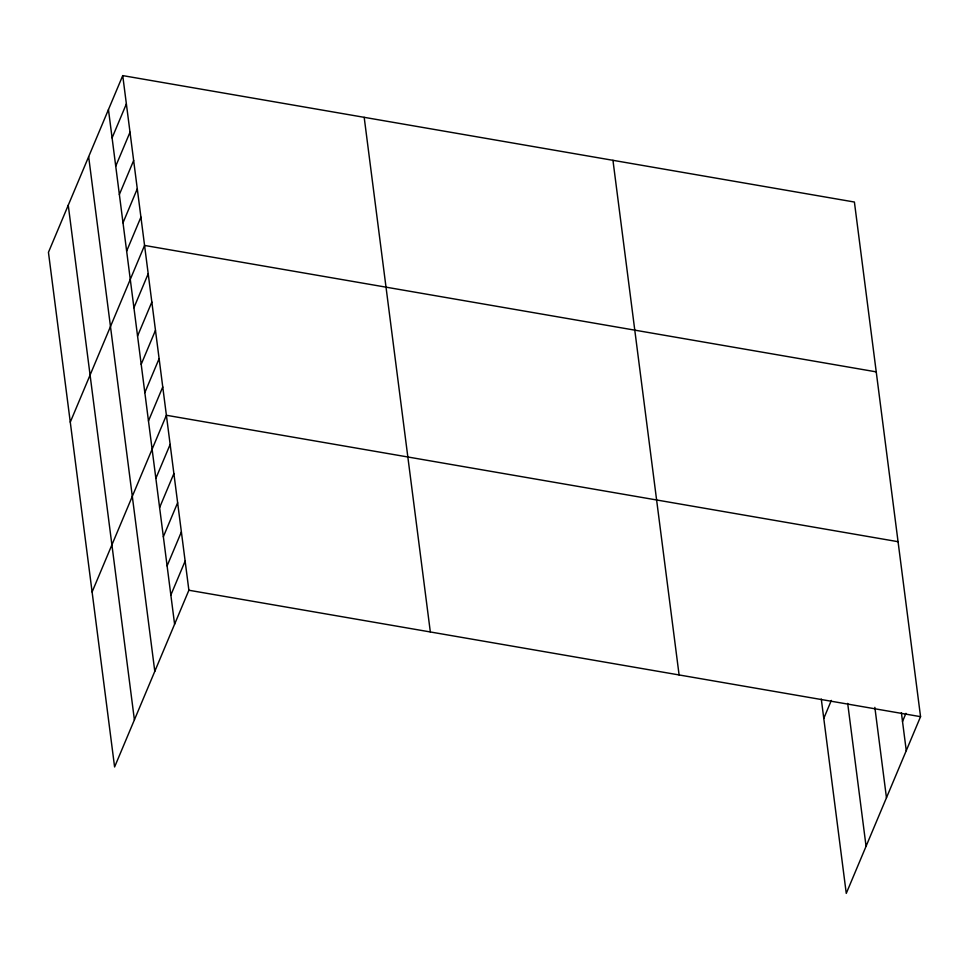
<?xml version="1.0" encoding="UTF-8"?>
<svg xmlns="http://www.w3.org/2000/svg" width="969" height="969" viewBox="0 0 969 969"><rect width="100%" height="100%" fill="white"/><g stroke="black" fill="none" stroke-linecap="round" stroke-linejoin="round"><path stroke-width="1.45" d="M122.736 75.606L48.45 252.328L114.596 766.964L188.882 590.242L122.736 75.606L854.404 202.036L920.55 716.672L846.264 893.394L821.288 699.049M112.089 137.901L126.37 103.913M115.723 166.208L130.016 132.22M119.369 194.503L133.649 160.527M123.002 222.809L137.283 188.822M126.636 251.116L140.929 217.129M70.277 422.157L144.563 245.436L876.23 371.866M133.916 307.73L148.209 273.743M137.55 336.037L151.842 302.049M141.195 364.332L155.476 330.344M144.829 392.639L159.122 358.651M148.475 420.946L162.756 386.958M92.103 591.986L166.389 415.265L898.057 541.695M155.852 478.407L170.144 444.432M159.606 507.574L173.887 473.587M163.349 536.741L177.642 502.754M167.104 565.896L181.385 531.908M170.847 595.063L185.14 561.075M823.771 718.417L831.341 700.405M902.514 721.493L905.942 713.341M188.882 590.242L920.55 716.672M901.388 712.748L906.269 750.66M874.85 707.358L886.465 797.766M847.693 703.397L866.068 846.288M612.953 160.321L679.099 674.945M364.187 117.334L430.333 631.958M108.455 109.594L174.602 624.23M88.651 156.699L154.798 671.323M68.254 205.222L134.4 719.858"/></g></svg>
